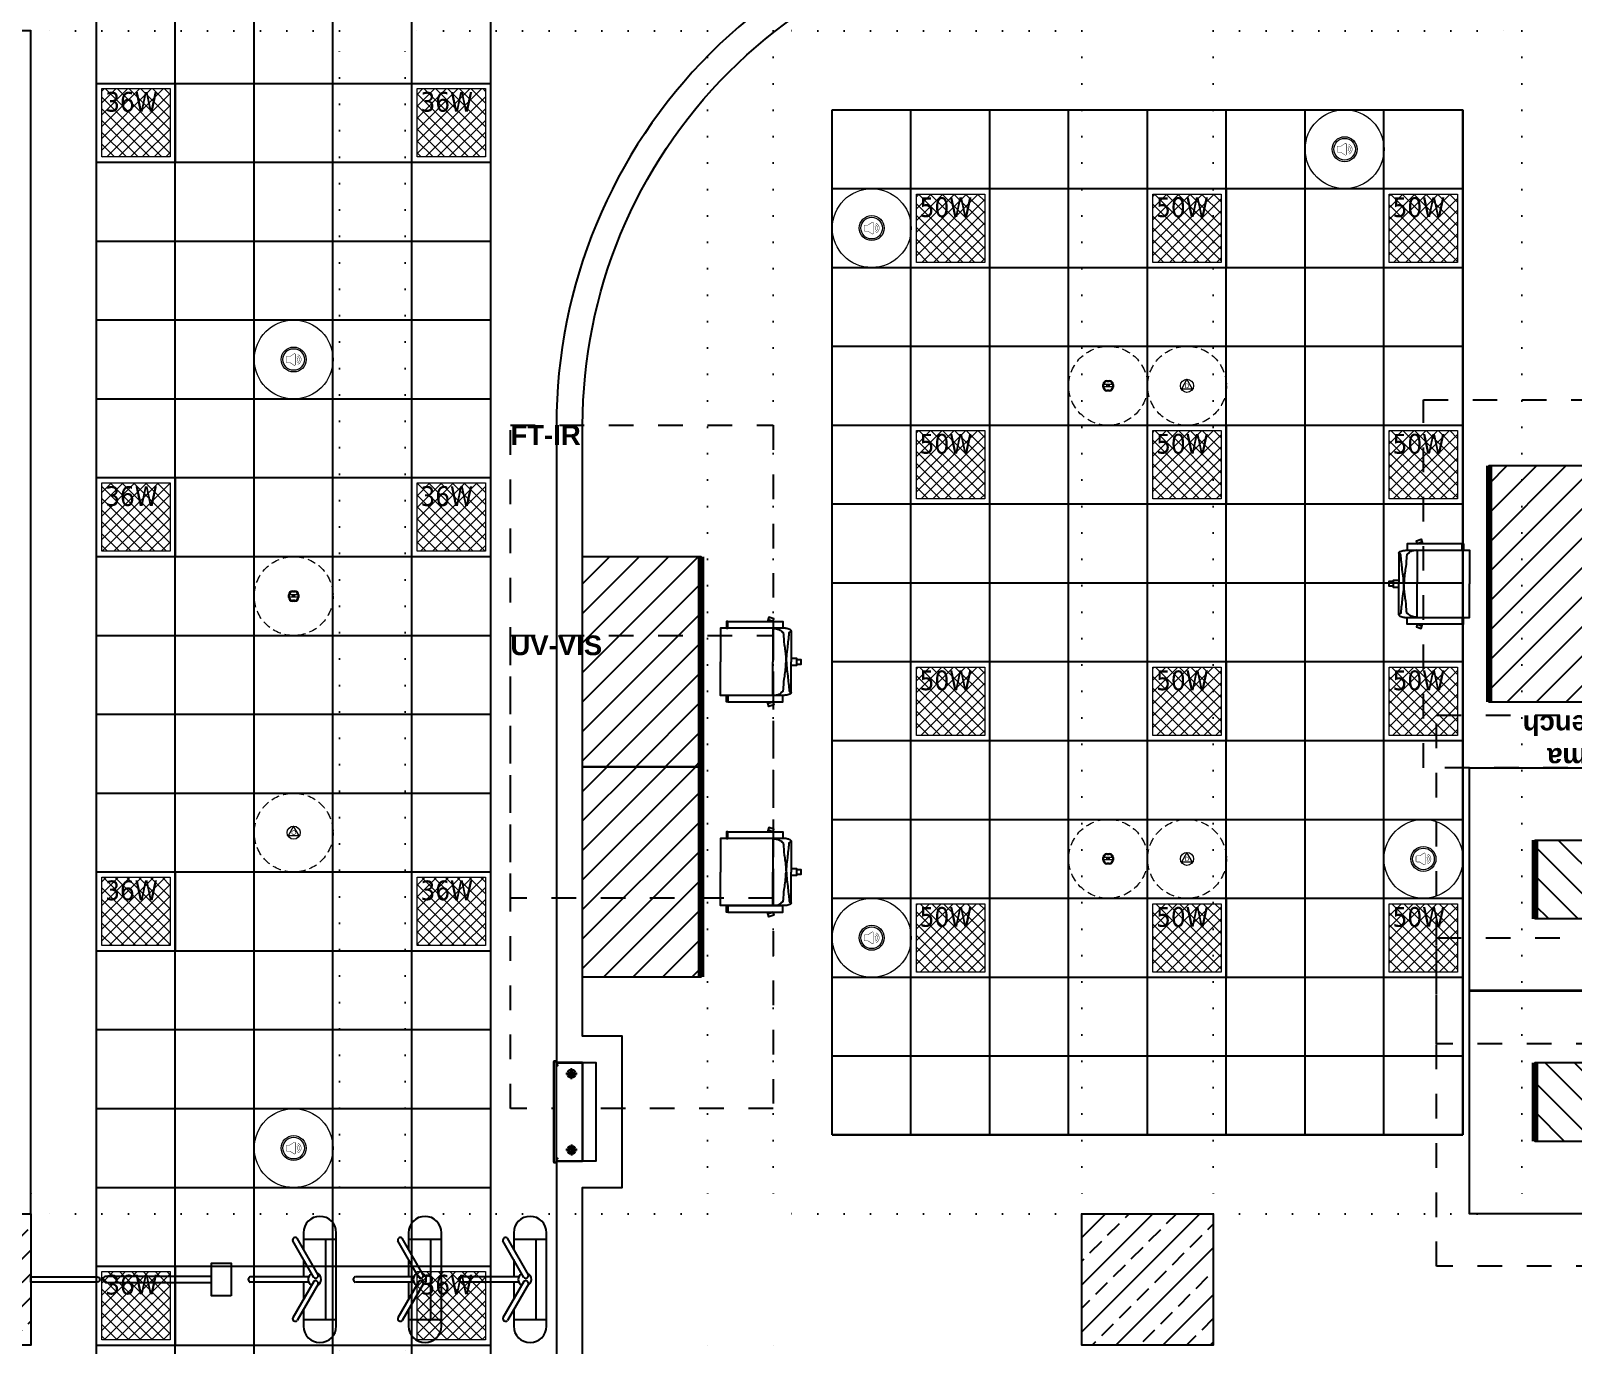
# Model space of a CAD drawing. Header units: centimetres. Extents: x 405564 to 502064, y 46284 to 60634.
# Drawn here: x 451350 to 452524, y 53433 to 54433 of the extents above; entities that cross this region are included whole.
import ezdxf
from ezdxf import colors
from ezdxf.entities.mleader import LeaderData, LeaderLine
from ezdxf.enums import TextEntityAlignment as Align
from ezdxf.math import Vec2, Vec3
from ezdxf.xclip import XClip

# ---------------------------------------------------------------- set-up
doc = ezdxf.new("R2010")
doc.units = ezdxf.units.CM
doc.header["$XCLIPFRAME"] = 0
for name, pattern in [('3+1_3b$0$DASHED', [0.25, 0.125, -0.125]), ('ACAD_ISO07W100', [3, 0, -3]), ('DOT', [0.25, 0, -0.25]), ('HIDDEN', [9.525, 6.35, -3.175])]:
    doc.linetypes.add(name, pattern=pattern)
doc.layers.get('0').update_dxf_attribs({"color": 8, "lineweight": 9})
for name, color, linetype in [('---___EB_draft03_cihazlar', 8, 'Continuous'), ('0-KRCN-ASMATAVAN-130426', 8, 'Continuous'), ('AS_DOS_TERAS_UST', 8, 'ACAD_ISO07W100'), ('AS_DUV', 8, 'Continuous'), ('AS_DUV_GAZBETON', 8, 'Continuous'), ('AS_PYZ_BINA', 8, 'Continuous'), ('AS_TA_BETONARME', 5, 'Continuous'), ('AS_TA_TARAMA', 8, 'Continuous'), ('AS_TEFR_CIHAZ', 8, 'Continuous'), ('AS_TEFR_CIHAZ TURNIKE', 8, 'Continuous'), ('AS_TEFR_MEK_YANGIN DOLAP TIP1 STANDART', 8, 'Continuous'), ('AS_TEFR_MOB', 8, 'Continuous')]:
    doc.layers.add(name, color=color, linetype=linetype)
for name, color, linetype, lineweight in [('0-KRCN-AYDINLATMA-130426', 8, 'Continuous', 9), ('0-KRCN-MİMARİ-220526', 8, 'Continuous', 9), ('OL_Ic', 8, 'Continuous', 9)]:
    doc.layers.add(name, color=color, linetype=linetype, lineweight=lineweight)
doc.styles.add('2', font='arial.ttf', dxfattribs={"width": 0.9, "height": 200})
doc.styles.add('Kalin02', font='arialbd.ttf')
doc.styles.add('Normal_ITL', font='swissi.ttf')
doc.styles.add('TAHOMA', font='tahoma.ttf')
pattern_1 = [(225, (17560.68, -7819.299), (17.96051, -17.96051), []), (225, (17542.72, -7819.299), (17.96051, -17.96051), [12.7, -6.35])]

# ---------------------------------------------------------------- blocks, each defined once
blk = doc.blocks.new('ABB 6131-31-24-500')
at = {"layer": '0-KRCN-AYDINLATMA-130426'}
for p, q in [((-4, -1), (-4, 1)), ((3.2, 1), (-3.2, 1)), ((-3.2, -0.8), (-3.2, 0.8)), ((-1, 4), (1, 4)), ((-1, -0.9), (-1, 1)), ((-0.8, 3.2), (0.8, 3.2)), ((1, -0.9), (1, 1)), ((3.2, 0.8), (3.2, -0.8)), ((4, 1), (4, -1)), ((3.2, -0.9), (-3.2, -0.9)), ((1, -4), (-1, -4)), ((0.8, -3.2), (-0.8, -3.2))]:
    blk.add_line(p, q, dxfattribs=at)
at = {"layer": '0-KRCN-AYDINLATMA-130426', "linetype": 'HIDDEN'}
blk.add_circle((0, 0), 30, dxfattribs=at)
at = {"layer": '0-KRCN-AYDINLATMA-130426'}
for centre, radius in [((-0.5, 0), 0.089), ((0, 0), 0.16), ((0.5, 0), 0.089)]:
    blk.add_circle(centre, radius, dxfattribs=at)
for centre, radius, start, end in [((-1, 1), 3.01, 90, 180), ((-0.8, 0.8), 2.41, 90, 180), ((0.8, 0.8), 2.41, 0, 90), ((1, 1), 3.01, 0, 90), ((-1, -1), 3.01, 180, 270), ((-0.8, -0.8), 2.41, 180, 270), ((0.8, -0.8), 2.41, 270, 0), ((1, -1), 3.01, 270, 0)]:
    blk.add_arc(centre, radius, start, end, dxfattribs=at)
blk = doc.blocks.new('ABB 6131-51-24-500')
at = {"layer": '0-KRCN-AYDINLATMA-130426'}
for p, q in [((-4, -1), (-4, 1)), ((3.2, 1), (-3.2, 1)), ((-3.2, -0.8), (-3.2, 0.8)), ((-1, 4), (1, 4)), ((-1, -0.9), (-1, 1)), ((-0.8, 3.2), (0.8, 3.2)), ((1, -0.9), (1, 1)), ((3.2, 0.8), (3.2, -0.8)), ((4, 1), (4, -1)), ((3.2, -0.9), (-3.2, -0.9)), ((1, -4), (-1, -4)), ((0.8, -3.2), (-0.8, -3.2))]:
    blk.add_line(p, q, dxfattribs=at)
at = {"layer": '0-KRCN-AYDINLATMA-130426', "linetype": 'HIDDEN'}
blk.add_circle((0, 0), 30, dxfattribs=at)
at = {"layer": '0-KRCN-AYDINLATMA-130426'}
for centre, radius in [((-0.5, 0), 0.089), ((0, 0), 0.16), ((0.5, 0), 0.089)]:
    blk.add_circle(centre, radius, dxfattribs=at)
for centre, radius, start, end in [((-1, 1), 3.01, 90, 180), ((-0.8, 0.8), 2.41, 90, 180), ((0.8, 0.8), 2.41, 0, 90), ((1, 1), 3.01, 0, 90), ((-1, -1), 3.01, 180, 270), ((-0.8, -0.8), 2.41, 180, 270), ((0.8, -0.8), 2.41, 270, 0), ((1, -1), 3.01, 270, 0)]:
    blk.add_arc(centre, radius, start, end, dxfattribs=at)
blk = doc.blocks.new('AST-OD-OD')
at = {"layer": '0-KRCN-AYDINLATMA-130426'}
for p, q in [((0.3, 5), (-4, -2.5)), ((4.6, -2.5), (0.3, 5)), ((4.6, -2.5), (-4, -2.5))]:
    blk.add_line(p, q, dxfattribs=at)
at = {"layer": '0-KRCN-AYDINLATMA-130426', "linetype": 'HIDDEN'}
blk.add_circle((0.3, 0), 30, dxfattribs=at)
at = {"layer": '0-KRCN-AYDINLATMA-130426'}
blk.add_circle((0.3, 0), 5, dxfattribs=at)
at = {"layer": '0-KRCN-AYDINLATMA-130426', "style": '2'}
blk.add_text('O', height=3.43, dxfattribs=at).set_placement((0.3, 0), align=Align.MIDDLE)
blk = doc.blocks.new('AST-OD-KD')
at = {"layer": '0-KRCN-AYDINLATMA-130426'}
for p, q in [((0, 5), (-4.3, -2.5)), ((4.3, -2.5), (0, 5)), ((4.3, -2.5), (-4.3, -2.5))]:
    blk.add_line(p, q, dxfattribs=at)
at = {"layer": '0-KRCN-AYDINLATMA-130426', "linetype": 'HIDDEN'}
blk.add_circle((0, 0), 30, dxfattribs=at)
at = {"layer": '0-KRCN-AYDINLATMA-130426'}
blk.add_circle((0, 0), 5, dxfattribs=at)
at = {"layer": '0-KRCN-AYDINLATMA-130426', "style": '2'}
blk.add_text('D', height=3.36, dxfattribs=at).set_placement((0, 0), align=Align.MIDDLE_CENTER)
blk = doc.blocks.new('ASMA TAVA TİPİ HOPARLÖR')
at = {"layer": '0-KRCN-AYDINLATMA-130426', "const_width": 0.317}
blk.add_lwpolyline([(0.3, -4.4, 0.598176), (1.3, -3.9), (1.3, 3.9, 0.598176), (0.3, 4.4), (-2.7, 2.4, -0.147433), (-3, 2.3), (-5.1, 2.3, 0.414214), (-5.7, 1.7), (-5.7, -1.7, 0.414214), (-5.1, -2.3), (-3, -2.3, -0.147433), (-2.7, -2.4)], format="xyb", close=True, dxfattribs=at)
for points in [[(2.4, 1.3, -0.601398), (2.4, -1.3)], [(2.8, 2.5, -0.658812), (2.8, -2.5)], [(3.2, 3.7, -0.680488), (3.2, -3.7)]]:
    blk.add_lwpolyline(points, format="xyb", dxfattribs=at)
at = {"layer": '0-KRCN-AYDINLATMA-130426'}
blk.add_circle((0, 0), 30, dxfattribs=at)
at = {"layer": '0-KRCN-AYDINLATMA-130426', "ltscale": 0.1}
for radius in [9.5, 8.23]:
    blk.add_circle((0, 0), radius, dxfattribs=at)
blk = doc.blocks.new('36W 60x60 cm  SIVA ALTI LED ARMATÜR')
at = {"layer": '0-KRCN-AYDINLATMA-130426'}
h = blk.add_hatch(dxfattribs=at)
h.set_pattern_fill('ANSI37', color=256, scale=2)
h.paths.add_polyline_path([(-26, 26), (26, 26), (26, -26), (-26, -26)])
for points in [[(-30, 30), (30, 30), (30, -30), (-30, -30)], [(-26, 26), (26, 26), (26, -26), (-26, -26)]]:
    blk.add_lwpolyline(points, close=True, dxfattribs=at)
at = {"layer": '0-KRCN-AYDINLATMA-130426', "insert": (-23.5, 23.5), "char_height": 15, "attachment_point": 1, "style": 'TAHOMA'}
blk.add_mtext_dynamic_manual_height_columns('{\\fTahoma|b0|i0|c162|p34;36W}', width=52.946, gutter_width=1.25, heights=[0], dxfattribs=at)
blk = doc.blocks.new('50W 60x60 cm  SIVA ALTI LED ARMATÜR')
at = {"layer": '0-KRCN-AYDINLATMA-130426'}
h = blk.add_hatch(dxfattribs=at)
h.set_pattern_fill('ANSI37', color=256, scale=0.2)
h.paths.add_polyline_path([(-2.6, 2.59), (2.6, 2.59), (2.6, -2.61), (-2.6, -2.61)])
for points in [[(-3, 2.99), (3, 2.99), (3, -3.01), (-3, -3.01)], [(-2.6, 2.59), (2.6, 2.59), (2.6, -2.61), (-2.6, -2.61)]]:
    blk.add_lwpolyline(points, close=True, dxfattribs=at)
at = {"layer": '0-KRCN-AYDINLATMA-130426', "insert": (-2.35, 2.34), "char_height": 1.5, "attachment_point": 1, "style": 'TAHOMA'}
blk.add_mtext_dynamic_manual_height_columns('{\\fTahoma|b0|i0|c162|p34;50W}', width=1.5, gutter_width=1.25, heights=[0], dxfattribs=at)
blk = doc.blocks.new('G$C27E741DA')
at = {"layer": '0-KRCN-AYDINLATMA-130426'}
for name, p in [('36W 60x60 cm  SIVA ALTI LED ARMATÜR', (13365.7, 7228.6)), ('36W 60x60 cm  SIVA ALTI LED ARMATÜR', (13605.7, 7228.6)), ('ASMA TAVA TİPİ HOPARLÖR', (14285.7, 7208.5)), ('ASMA TAVA TİPİ HOPARLÖR', (13925.7, 7148.5)), ('ASMA TAVA TİPİ HOPARLÖR', (13485.7, 7048.5)), ('ABB 6131-31-24-500', (14105.7, 7028.5)), ('AST-OD-KD', (14165.7, 7028.5)), ('36W 60x60 cm  SIVA ALTI LED ARMATÜR', (13365.7, 6928.6)), ('36W 60x60 cm  SIVA ALTI LED ARMATÜR', (13605.7, 6928.6)), ('ABB 6131-51-24-500', (13485.7, 6868.5)), ('AST-OD-OD', (13485.4, 6688.5)), ('ABB 6131-31-24-500', (14105.7, 6668.6)), ('AST-OD-KD', (14165.7, 6668.5)), ('ASMA TAVA TİPİ HOPARLÖR', (14345.7, 6668.5)), ('36W 60x60 cm  SIVA ALTI LED ARMATÜR', (13365.7, 6628.6)), ('36W 60x60 cm  SIVA ALTI LED ARMATÜR', (13605.7, 6628.6)), ('ASMA TAVA TİPİ HOPARLÖR', (13925.7, 6608.5)), ('ASMA TAVA TİPİ HOPARLÖR', (13485.7, 6448.5)), ('36W 60x60 cm  SIVA ALTI LED ARMATÜR', (13365.7, 6328.6)), ('36W 60x60 cm  SIVA ALTI LED ARMATÜR', (13605.7, 6328.6))]:
    blk.add_blockref(name, p, dxfattribs=at)
at = {"layer": '0-KRCN-AYDINLATMA-130426', "xscale": 10, "yscale": 10, "zscale": 10}
for p in [(13985.7, 7148.5), (14165.7, 7148.5), (14345.7, 7148.5), (13985.7, 6968.5), (14165.7, 6968.5), (14345.7, 6968.5), (13985.7, 6788.5), (14165.7, 6788.5), (14345.7, 6788.5), (13985.7, 6608.5), (14165.7, 6608.5), (14345.7, 6608.5)]:
    blk.add_blockref('50W 60x60 cm  SIVA ALTI LED ARMATÜR', p, dxfattribs=at)
blk = doc.blocks.new('sandalye_')
at = {"layer": 'AS_TEFR_MOB', "linetype": 'ByBlock', "ltscale": 25}
for points in [[(260033.4, -40514.8, -0.048176), (260031.6, -40514.8, -0.000623), (260029.1, -40514.6, -0.003131), (260022.4, -40513.8, 0.007334), (260011.4, -40512.7, -0.309457), (260010.5, -40511.9, 0.002444), (260010.4, -40511.5, 0.476314), (260010.2, -40511.4, 0.375136), (260009, -40511.6, 0.082453), (260008.7, -40512.2, 0.046929), (260008.2, -40513.8, 0.002381), (260007.9, -40515.3, 0.007794), (260007.8, -40516.4), (260007.8, -40524.5, -0.011445), (260008.4, -40521.5, -0.082784), (260009.2, -40519.5, -0.150147), (260010.3, -40518.5, 0.242317), (260010.4, -40518.4, -0.036292), (260010.5, -40518, -0.114957), (260010.8, -40517.6, -0.16132), (260011.4, -40517.2, -0.020506), (260013.9, -40517, 0.024793), (260022.4, -40516.1, -0.030903), (260033.4, -40515.1, -1.030607)], [(260033.4, -40514.8, 0.048176), (260035.1, -40514.8, 0.000623), (260037.6, -40514.6, 0.003131), (260044.3, -40513.8, -0.007334), (260055.3, -40512.7, 0.309457), (260056.2, -40511.9, -0.002444), (260056.3, -40511.5, -0.476314), (260056.5, -40511.4, -0.375136), (260057.7, -40511.6, -0.082453), (260058, -40512.2, -0.046929), (260058.5, -40513.8, -0.002381), (260058.8, -40515.3, -0.007794), (260058.9, -40516.4), (260058.9, -40524.5, 0.011445), (260058.4, -40521.5, 0.082784), (260057.6, -40519.5, 0.150147), (260056.4, -40518.5, -0.242317), (260056.3, -40518.4, 0.036292), (260056.2, -40518, 0.114957), (260055.9, -40517.6, 0.16132), (260055.3, -40517.2, 0.020506), (260052.8, -40517, -0.024793), (260044.3, -40516.1, 0.030903), (260033.4, -40515.1, 1.030607)]]:
    blk.add_lwpolyline(points, format="xyb", dxfattribs=at)
for points in [[(260009.7, -40511.3), (260033.4, -40511.3)], [(260035.8, -40511.3), (260035.8, -40506.8), (260030.9, -40506.8), (260030.9, -40511.3)], [(260031.5, -40506.8), (260031.5, -40503.8), (260035.3, -40503.8), (260035.3, -40506.8)], [(260057, -40511.3), (260033.4, -40511.3)], [(260002.8, -40525.2), (260000.6, -40524.5), (259999.4, -40528.1), (260002.8, -40529.2)], [(260002.7, -40525.2), (260001.5, -40528.8)], [(260002.8, -40525.4), (260001.7, -40528.8)], [(260007.8, -40524.5), (260007.8, -40564.9), (260033.4, -40564.9)], [(260007.8, -40525.2), (260033.4, -40525.2)], [(260058.9, -40524.5), (260058.9, -40564.9), (260033.4, -40564.9)], [(260058.9, -40525.2), (260033.4, -40525.2)], [(260063.9, -40525.2), (260066.1, -40524.5), (260067.3, -40528.1), (260063.9, -40529.2)], [(260063.9, -40525.4), (260065.1, -40528.8)], [(260064.1, -40525.2), (260065.2, -40528.8)], [(260002.8, -40559.4), (260002.8, -40560.4), (260007.8, -40560.4), (260007.8, -40559.4)], [(260063.9, -40559.4), (260063.9, -40560.4), (260059, -40560.4), (260059, -40559.4)]]:
    blk.add_lwpolyline(points, dxfattribs=at)
for points in [[(260007.8, -40559.4), (260002.8, -40559.4), (260002.8, -40517.4), (260007.8, -40517.4)], [(260059, -40559.4), (260063.9, -40559.4), (260063.9, -40517.4), (260059, -40517.4)]]:
    blk.add_lwpolyline(points, close=True, dxfattribs=at)
blk = doc.blocks.new('HizalamaFlowbench')
at = {"layer": 'AS_TEFR_CIHAZ'}
h = blk.add_hatch(dxfattribs=at)
h.set_pattern_fill('ANSI31', color=1, scale=5)
h.set_pattern_definition([(45, (10801.592, 2951.475), (-11.22532015, 11.22532015), [])])
h.paths.add_polyline_path([(277655.7, -39872.9), (277740.7, -39872.9), (277740.7, -40052.9), (277655.7, -40052.9)])
at = {"layer": 'AS_TEFR_CIHAZ', "color": 1, "linetype": '3+1_3b$0$DASHED', "ltscale": 150}
blk.add_lwpolyline([(277605.7, -39822.9), (277790.7, -39822.9), (277790.7, -40102.9), (277605.7, -40102.9), (277605.7, -39822.9)], dxfattribs=at)
at = {"layer": 'AS_TEFR_CIHAZ', "color": 1}
blk.add_lwpolyline([(277655.7, -39872.9), (277740.7, -39872.9), (277740.7, -40052.9), (277655.7, -40052.9), (277655.7, -39872.9)], dxfattribs=at)
at = {"layer": 'AS_TEFR_CIHAZ', "color": 1, "const_width": 5}
blk.add_lwpolyline([(277740.7, -39872.9), (277740.7, -40052.9)], dxfattribs=at)
at = {"layer": 'AS_TEFR_MOB', "color": 1, "rotation": 270}
blk.add_blockref('sandalye_', (318320.6, 220070.5), dxfattribs=at)
at = {"layer": 'AS_TEFR_CIHAZ', "insert": (277605.7, -39822.9), "char_height": 15, "attachment_point": 1, "style": 'Kalin02'}
blk.add_mtext_dynamic_manual_height_columns('Hizalama \\PFlowbench', width=975.745, gutter_width=750, heights=[152.4], dxfattribs=at)
blk = doc.blocks.new('FT-IR')
at = {"layer": 'AS_TEFR_CIHAZ'}
h = blk.add_hatch(dxfattribs=at)
h.set_pattern_fill('ANSI31', color=1, scale=5)
h.paths.add_polyline_path([(272865.2, -40636.1), (272955.2, -40636.1), (272955.2, -40796.1), (272865.2, -40796.1)])
at = {"layer": 'AS_TEFR_CIHAZ', "color": 1, "linetype": '3+1_3b$0$DASHED', "ltscale": 150}
blk.add_lwpolyline([(272810.2, -40536.1), (273010.2, -40536.1), (273010.2, -40896.1), (272810.2, -40896.1), (272810.2, -40536.1)], dxfattribs=at)
at = {"layer": 'AS_TEFR_CIHAZ', "color": 1}
blk.add_lwpolyline([(272865.2, -40636.1), (272955.2, -40636.1), (272955.2, -40796.1), (272865.2, -40796.1), (272865.2, -40636.1)], dxfattribs=at)
at = {"layer": 'AS_TEFR_CIHAZ', "color": 1, "const_width": 5}
blk.add_lwpolyline([(272955.2, -40636.1), (272955.2, -40796.1)], dxfattribs=at)
at = {"layer": 'AS_TEFR_MOB', "color": 1, "rotation": 270}
blk.add_blockref('sandalye_', (313535.1, 219317.2), dxfattribs=at)
at = {"layer": 'AS_TEFR_CIHAZ', "insert": (272810.2, -40536.1), "char_height": 15, "attachment_point": 1, "style": 'Kalin02'}
blk.add_mtext_dynamic_manual_height_columns('FT-IR', width=588.214, gutter_width=750, heights=[89.3], dxfattribs=at)
blk = doc.blocks.new('UV-VIS')
at = {"layer": 'AS_TEFR_CIHAZ'}
h = blk.add_hatch(dxfattribs=at)
h.set_pattern_fill('ANSI31', color=1, scale=5)
h.set_pattern_definition([(45, (359.981, 0), (-11.22532015, 11.22532015), [])])
h.paths.add_polyline_path([(273225.2, -40636.1), (273315.2, -40636.1), (273315.2, -40796.1), (273225.2, -40796.1)])
at = {"layer": 'AS_TEFR_CIHAZ', "color": 1, "linetype": '3+1_3b$0$DASHED', "ltscale": 150}
blk.add_lwpolyline([(273170.2, -40536.1), (273370.2, -40536.1), (273370.2, -40896.1), (273170.2, -40896.1), (273170.2, -40536.1)], dxfattribs=at)
at = {"layer": 'AS_TEFR_CIHAZ', "color": 1}
blk.add_lwpolyline([(273225.2, -40636.1), (273315.2, -40636.1), (273315.2, -40796.1), (273225.2, -40796.1), (273225.2, -40636.1)], dxfattribs=at)
at = {"layer": 'AS_TEFR_CIHAZ', "color": 1, "const_width": 5}
blk.add_lwpolyline([(273315.2, -40796.1), (273315.2, -40636.1)], dxfattribs=at)
at = {"layer": 'AS_TEFR_MOB', "color": 1, "rotation": 270}
blk.add_blockref('sandalye_', (313895.1, 219317.2), dxfattribs=at)
at = {"layer": 'AS_TEFR_CIHAZ', "insert": (273170.2, -40536.1), "char_height": 15, "attachment_point": 1, "style": 'Kalin02'}
blk.add_mtext_dynamic_manual_height_columns('UV-VIS', width=588.214, gutter_width=750, heights=[89.3], dxfattribs=at)
blk = doc.blocks.new('K.K Mikroskop')
at = {"layer": 'AS_TEFR_CIHAZ'}
h = blk.add_hatch(dxfattribs=at)
h.set_pattern_fill('ANSI31', color=1, scale=5)
h.paths.add_polyline_path([(274715.4, -40633.8), (274775.4, -40633.8), (274775.4, -40683.8), (274715.4, -40683.8)])
at = {"layer": 'AS_TEFR_CIHAZ', "color": 1, "linetype": '3+1_3b$0$DASHED', "ltscale": 150}
blk.add_lwpolyline([(274620.4, -40558.8), (274870.4, -40558.8), (274870.4, -40758.8), (274620.4, -40758.8), (274620.4, -40558.8)], dxfattribs=at)
at = {"layer": 'AS_TEFR_CIHAZ', "color": 1}
blk.add_lwpolyline([(274715.4, -40633.8), (274775.4, -40633.8), (274775.4, -40683.8), (274715.4, -40683.8), (274715.4, -40633.8)], dxfattribs=at)
at = {"layer": 'AS_TEFR_CIHAZ', "color": 1, "const_width": 5}
blk.add_lwpolyline([(274715.4, -40683.8), (274775.4, -40683.8)], dxfattribs=at)
at = {"layer": 'AS_TEFR_CIHAZ', "insert": (274620.4, -40558.8), "char_height": 15, "attachment_point": 1, "style": 'Kalin02'}
blk.add_mtext_dynamic_manual_height_columns('K.K Mikroskop', width=588.214, gutter_width=750, heights=[89.3], dxfattribs=at)
blk = doc.blocks.new('A11-KK')
at = {"layer": 'AS_TEFR_MOB', "ltscale": 200}
for points in [[(9345, -2910.7), (9345, -3080.7), (9245, -3080.7), (9245, -2910.7), (9345, -2910.7)], [(9345, -3080), (9345, -3250), (9245, -3250), (9245, -3080), (9345, -3080)]]:
    blk.add_lwpolyline(points, dxfattribs=at)
at = {"layer": '---___EB_draft03_cihazlar', "color": 1}
for name, p, rotation in [('HizalamaFlowbench', (287000.7, -42733.6), 180), ('K.K Mikroskop', (49978.8, 271749.7), 270), ('K.K Mikroskop', (49978.8, 271580.4), 270)]:
    blk.add_blockref(name, p, dxfattribs=dict(at, rotation=rotation))
for name, p in [('FT-IR', (-264295.2, 37886.1)), ('UV-VIS', (-264655.2, 37726.1))]:
    blk.add_blockref(name, p, dxfattribs=at)
blk = doc.blocks.new('TURNIKE VIP TOP')
blk.add_lwpolyline([(0, -12.5), (-15, -12.5), (-15, 12.5), (0, 12.5)], close=True)
blk.add_lwpolyline([(-15, 2.25), (-95.75, 2.25, 0.7907194), (-95.75, -2.25), (-15, -2.25)], format="xyb")
blk = doc.blocks.new('TURNIKE STANDART TOP')
for p, q in [((-25, 35.5), (-25, 23.1)), ((0, -35.5), (0, 35.5)), ((0, 30.5), (-25, 30.5)), ((-8, -30.5), (-8, 30.5)), ((-25, 15.1), (-25, 2)), ((-25, -2), (-25, -15.1)), ((-25, -23.1), (-25, -35.5)), ((-25, -30.5), (0, -30.5))]:
    blk.add_line(p, q)
for points in [[(-17.2, 1.6), (-33.2, 29.3)], [(-13.8, 3.6), (-29.8, 31.3)], [(-21.3, 2), (-65.5, 2)], [(-21.3, -2), (-65.5, -2)], [(-17.2, -1.6), (-33.2, -29.3)], [(-13.8, -3.6), (-29.8, -31.3)]]:
    blk.add_lwpolyline(points)
for centre, radius, start, end in [((-12.5, 35.5), 12.5, 0, 180), ((-31.2, 29.8), 2.07, 45.0629, 194.9371), ((-65, 0), 2.07, 105.0629, 254.9371), ((-16.5, 0), 5, 118.1082, 241.8918), ((-15.8, 3.1), 2.07, 225.0629, 14.9371), ((-16.5, 0), 5, 296.4095, 63.5905), ((-15.8, -3.1), 2.07, 345.0629, 134.9371), ((-31.2, -29.8), 2.07, 164.9907, 315.0093), ((-12.5, -35.5), 12.5, 180, 0)]:
    blk.add_arc(centre, radius, start, end)
blk = doc.blocks.new('YANGIN DOLAP TIP1 75X100X20 PLAN')
blk.add_wipeout([(0, -22), (38.3, -22), (38.4, -22), (38.4, -21.9), (38.5, -21.9), (38.5, -21.8), (38.5, -20.2), (38.5, -20.1), (38.4, -20.1), (38.4, -20), (38.3, -20), (37.5, -20), (37.5, 0), (0, 0), (-37.5, 0), (-37.5, -20), (-38.3, -20), (-38.4, -20), (-38.4, -20.1), (-38.5, -20.1), (-38.5, -20.2), (-38.5, -21.8), (-38.5, -21.9), (-38.4, -21.9), (-38.4, -22), (-38.3, -22)])
for p, q in [((-24.8, -8.5), (-33.2, -8.5)), ((-29, -4.2), (-29, -12.8)), ((24.8, -8.5), (33.2, -8.5)), ((29, -4.3), (29, -12.8)), ((37.5, -20), (-37.5, -20))]:
    blk.add_line(p, q)
blk.add_lwpolyline([(37.5, 0), (-37.5, 0), (-37.5, -20), (-35.4, -20), (-35.4, -18.8), (-35.5, -18.8), (-35.5, -19.9), (-37.4, -19.9), (-37.4, -0.1), (37.4, -0.1), (37.4, -19.9), (35.5, -19.9), (35.5, -18.8), (35.4, -18.8), (35.4, -20), (37.5, -20)], close=True)
blk.add_lwpolyline([(-37.5, -20), (-38.3, -20, 0.414214), (-38.5, -20.2), (-38.5, -21.8, 0.414214), (-38.3, -22), (38.3, -22, 0.414214), (38.5, -21.8), (38.5, -20.2, 0.414214), (38.3, -20), (37.5, -20), (37.5, -20.1), (38.3, -20.1, -0.414214), (38.4, -20.2), (38.4, -21.8, -0.414214), (38.3, -21.9), (-38.3, -21.9, -0.414214), (-38.4, -21.8), (-38.4, -20.2, -0.414214), (-38.3, -20.1), (-37.5, -20.1)], format="xyb", close=True)
for centre, radius in [((-29, -8.5), 3.15), ((-29, -8.5), 1.85), ((29, -8.5), 3.15), ((29, -8.5), 1.85)]:
    blk.add_circle(centre, radius)
blk = doc.blocks.new('A$Ca63a641c')
at = {"layer": 'AS_PYZ_BINA'}
ml = blk.add_multileader_mtext('Standard', dxfattribs=at)
ml.set_content('EST boyalı panel çit ve panel çit kapı (AS 51.101)', color=256, style='Normal_ITL')
ml.set_leader_properties()
ml.build(insert=Vec2(0, 0))
ml.multileader.update_dxf_attribs({"dogleg_length": 0.379, "arrow_head_size": 17, "scale": 75})
ctx = ml.context
ctx.base_point, ctx.scale, ctx.char_height, ctx.arrow_head_size, ctx.landing_gap_size, ctx.plane_origin = Vec3(140.5, 464.3), 75, 20, 17, 14.2, Vec3(92.5, 620.1)
notes = []
notes.append((ctx, [(0, (1, 1, 0), (112.1, 464.3), (1, 0), 28.4, [(0, [(68.5, 410)], 0, [])])]))
ctx.mtext.insert, ctx.mtext.width, ctx.mtext.flow_direction = Vec3(154.7, 477.5), 604.563, 5
for ctx, leaders in notes:
    for number, flags, end, landing, length, lines in leaders:
        leader = LeaderData()
        leader.index, (leader.has_last_leader_line, leader.has_dogleg_vector, leader.attachment_direction) = number, flags
        leader.last_leader_point, leader.dogleg_vector, leader.dogleg_length = Vec3(end), Vec3(landing), length
        for number, points, colour, breaks in lines:
            line = LeaderLine()
            line.index, line.vertices, line.color, line.breaks = number, Vec3.list(points), colors.encode_raw_color(colour), breaks
            leader.lines.append(line)
        ctx.leaders.append(leader)
blk = doc.blocks.new('A$C85dec720')
at = {"layer": 'OL_Ic'}
blk.add_blockref('A$Ca63a641c', (5315.08, 5344.25, 28.4), dxfattribs=at)
blk = doc.blocks.new('A$C6A10300A')
at = {"layer": 'AS_TA_TARAMA'}
h = blk.add_hatch(dxfattribs=at)
h.set_pattern_fill('ANSI33', color=256, scale=4, angle=180)
h.set_pattern_definition(pattern_1)
h.paths.add_polyline_path([(13185.68, -7101.45), (13285.68, -7101.45), (13285.68, -7201.45), (13185.68, -7201.45)], flags=17)
h = blk.add_hatch(dxfattribs=at)
h.set_pattern_fill('ANSI33', color=256, scale=4, angle=180)
h.set_pattern_definition(pattern_1)
h.paths.add_polyline_path([(14085.68, -7101.45), (14185.68, -7101.45), (14185.68, -7201.45), (14085.68, -7201.45)], flags=17)
at = {"layer": 'AS_DOS_TERAS_UST', "linetype": 'DOT', "ltscale": 80}
for p, q in [((13285.68, -6201.45), (13285.68, -7101.45)), ((13520.68, -6201.45), (13285.68, -6201.45)), ((13520.68, -7101.45), (13520.68, -6201.45)), ((13570.68, -7101.45), (13570.68, -6201.45)), ((13800.68, -6201.45), (13570.68, -6201.45)), ((13800.68, -6201.45), (13800.68, -7101.45)), ((13850.68, -6201.45), (13850.68, -7101.45)), ((14085.68, -6201.45), (13850.68, -6201.45)), ((14085.68, -6201.45), (14085.68, -7101.45)), ((14185.68, -6201.45), (14420.68, -6201.45)), ((14185.68, -6201.45), (14185.68, -7101.45)), ((14420.68, -6201.45), (14420.68, -7101.45)), ((13520.68, -7101.45), (13285.68, -7101.45)), ((13800.68, -7101.45), (13570.68, -7101.45)), ((14085.68, -7101.45), (13850.68, -7101.45)), ((14185.68, -7101.45), (14420.68, -7101.45)), ((13520.68, -8451.45), (13520.68, -7201.45)), ((13570.68, -8451.45), (13570.68, -7201.45)), ((13800.68, -7201.45), (13800.68, -8451.45)), ((13850.68, -7201.45), (13850.68, -8451.45))]:
    blk.add_line(p, q, dxfattribs=at)
at = {"layer": 'AS_DUV_GAZBETON'}
blk.add_lwpolyline([(13265.68, -6201.45), (13265.68, -7101.45), (13285.68, -7101.45), (13285.68, -6201.45)], close=True, dxfattribs=at)
at = {"layer": 'AS_TA_BETONARME'}
for points in [[(13185.68, -7101.45), (13285.68, -7101.45), (13285.68, -7201.45), (13185.68, -7201.45)], [(14085.68, -7101.45), (14185.68, -7101.45), (14185.68, -7201.45), (14085.68, -7201.45)]]:
    blk.add_lwpolyline(points, close=True, dxfattribs=at)
at = {"layer": 'AS_TEFR_CIHAZ TURNIKE'}
blk.add_lwpolyline([(13336.18, -7149.45, -1), (13336.18, -7153.45), (13285.68, -7153.45), (13285.68, -7149.45)], format="xyb", close=True, dxfattribs=at)
blk.add_blockref('A11-KK', (5135.68, -3851.45))
at = {"layer": 'AS_DUV'}
ref = blk.add_blockref('A$C85dec720', (28900.96, -17748.98), dxfattribs=dict(at, rotation=105.0255580063709))
XClip(ref).set_block_clipping_path([(6220.3367769278, 6783.7313721173), (4126.4071464743, -1017.0000000052), (7354.8298234051, -1883.5969356479), (9448.7594538586, 5917.1344364745)])
at = {"layer": 'AS_TEFR_CIHAZ TURNIKE'}
for name, p in [('TURNIKE STANDART TOP', (13518.18, -7151.45)), ('TURNIKE STANDART TOP', (13598.18, -7151.45)), ('TURNIKE STANDART TOP', (13678.18, -7151.45)), ('TURNIKE VIP TOP', (13438.18, -7151.45))]:
    blk.add_blockref(name, p, dxfattribs=at)
at = {"layer": 'AS_TEFR_MEK_YANGIN DOLAP TIP1 STANDART', "rotation": 269.9999999999999}
blk.add_blockref('YANGIN DOLAP TIP1 75X100X20 PLAN', (13705.68, -7023.95), dxfattribs=at)
at = {"layer": 'AS_DUV_GAZBETON'}
blk.add_lwpolyline([(13705.68, -7391.45), (13705.68, -7081.45), (13735.68, -7081.45), (13735.68, -6966.45), (13705.68, -6966.45), (13705.68, -6501.45, -0.4142136), (14085.68, -6121.45), (14085.68, -6101.45, 0.4142136), (13685.68, -6501.45), (13685.68, -6986.45), (13715.68, -6986.45), (13715.68, -7061.45), (13685.68, -7061.45), (13685.68, -8151.45, 0.4142136), (14085.68, -8551.45), (14085.68, -8531.45, -0.4142136), (13705.68, -8151.45), (13705.68, -7506.45), (13735.68, -7506.45), (13735.68, -7486.45), (13705.68, -7486.45), (13705.68, -7411.45), (13735.68, -7411.45), (13735.68, -7391.45)], format="xyb", close=True, dxfattribs=at)

msp = doc.modelspace()

# ---------------------------------------------------------------- linework, layer by layer
at = {"layer": '0-KRCN-ASMATAVAN-130426'}
for p, q in [((451399.7, 53312.6), (451399.7, 54992.6)), ((451459.7, 53312.6), (451459.7, 54992.6)), ((451519.7, 53312.6), (451519.7, 54992.6)), ((451579.7, 53312.6), (451579.7, 54992.6)), ((451639.7, 53312.6), (451639.7, 54992.6)), ((451699.7, 54572.6), (451699.7, 53312.6)), ((451399.7, 54392.6), (451699.7, 54392.6)), ((451959.7, 54372.6), (452439.7, 54372.6)), ((451959.7, 53592.6), (451959.7, 54372.6)), ((451959.7, 54372.6), (452439.7, 54372.6)), ((452019.7, 53592.6), (452019.7, 54372.6)), ((452079.7, 53592.6), (452079.7, 54372.6)), ((452139.7, 53592.6), (452139.7, 54372.6)), ((452199.7, 53592.6), (452199.7, 54372.6)), ((452259.7, 53592.6), (452259.7, 54372.6)), ((452319.7, 53592.6), (452319.7, 54372.6)), ((452379.7, 53592.6), (452379.7, 54372.6)), ((452439.7, 54372.6), (452439.7, 53592.6)), ((452439.7, 53592.6), (452439.7, 54372.6)), ((451399.7, 54332.6), (451699.7, 54332.6)), ((451959.7, 54312.6), (452439.7, 54312.6)), ((451399.7, 54272.6), (451699.7, 54272.6)), ((451959.7, 54252.6), (452439.7, 54252.6)), ((451399.7, 54212.6), (451699.7, 54212.6)), ((451959.7, 54192.6), (452439.7, 54192.6)), ((451399.7, 54152.6), (451699.7, 54152.6)), ((451959.7, 54132.6), (452439.7, 54132.6)), ((451399.7, 54092.6), (451699.7, 54092.6)), ((451959.7, 54072.6), (452439.7, 54072.6)), ((451399.7, 54032.6), (451699.7, 54032.6)), ((451959.7, 54012.6), (452439.7, 54012.6)), ((451399.7, 53972.6), (451699.7, 53972.6)), ((451959.7, 53952.6), (452439.7, 53952.6)), ((451399.7, 53912.6), (451699.7, 53912.6)), ((451959.7, 53892.6), (452439.7, 53892.6)), ((451399.7, 53852.6), (451699.7, 53852.6)), ((451959.7, 53832.6), (452439.7, 53832.6)), ((451399.7, 53792.6), (451699.7, 53792.6)), ((451959.7, 53772.6), (452439.7, 53772.6)), ((451399.7, 53732.6), (451699.7, 53732.6)), ((451959.7, 53712.6), (452439.7, 53712.6)), ((451399.7, 53672.6), (451699.7, 53672.6)), ((451959.7, 53652.6), (452439.7, 53652.6)), ((451399.7, 53612.6), (451699.7, 53612.6)), ((452439.7, 53592.6), (451959.7, 53592.6)), ((451959.7, 53592.6), (452439.7, 53592.6)), ((451399.7, 53552.6), (451699.7, 53552.6)), ((451399.7, 53492.6), (451699.7, 53492.6)), ((451399.7, 53432.6), (451699.7, 53432.6))]:
    msp.add_line(p, q, dxfattribs=at)

# ---------------------------------------------------------------- block references
at = {"layer": '0-KRCN-AYDINLATMA-130426'}
msp.add_blockref('G$C27E741DA', (438064.1, 47134), dxfattribs=at)

# ---------------------------------------------------------------- next in the draw order: block references
at = {"layer": '0-KRCN-MİMARİ-220526'}
msp.add_blockref('A$C6A10300A', (438064.1, 60634), dxfattribs=at)

doc.saveas('drawing.dxf')
